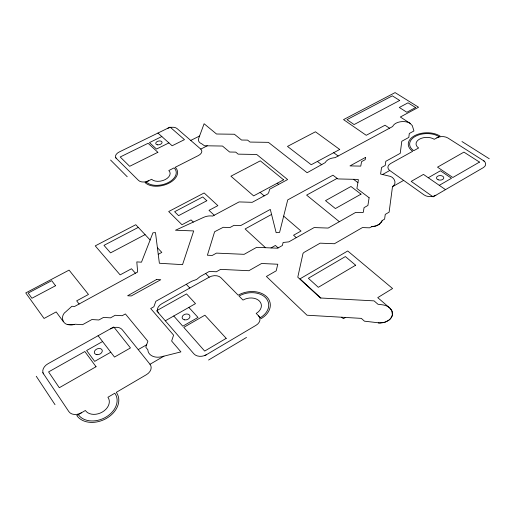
<?xml version="1.0" encoding="UTF-8"?>
<svg xmlns="http://www.w3.org/2000/svg" width="515" height="515" viewBox="0 0 515 515"><rect width="100%" height="100%" fill="white"/><g stroke="black" fill="none" stroke-linecap="round" stroke-linejoin="round"><path stroke-width="0.77" d="M392.372 314.865L391.87 310.828L389.495 307.751A12.457 9.161 -1.6 0 0 382.265 304.79L377.978 304.268L374.057 300.869L320.414 297.992L297.779 277.192L303 253.444L303.947 252.447L320.137 243.164L334.422 243.737L362.425 227.572L369.564 227.83L371.598 226.729M392.469 313.963L392.488 313.513M392.153 315.753L392.456 314.375M391.812 316.622L392.301 315.27M382.111 220.845L381.963 221.199M391.361 317.472L392.024 316.159M381.776 221.553L381.576 221.901M391.638 317.021L390.132 319.049M391.104 317.884L390.801 318.283M381.345 222.242L381.087 222.577M389.366 319.764L390.518 318.643M380.179 223.529L379.838 223.825M388.51 320.427L389.804 319.39M379.465 224.109L379.079 224.386M388.992 320.085L384.963 322.184L379.491 322.982M388.014 320.761L387.563 321.019M378.673 224.649L378.248 224.901M345.417 317.452L343.37 318.708L341.773 317.24M208.569 360.03L246.505 337.434M204.764 355.691L256.019 325.3A9.096 6.695 -11 0 0 258.427 315.701M78.325 414.614A21.244 15.823 -24.2 0 0 105.903 417.137A21.244 15.823 -24.2 0 0 114.8 393.222L107.925 397.252A13.139 9.785 -24.2 0 1 102.395 412A13.139 9.785 -24.2 0 1 85.361 410.487L76.793 415.508A22.995 17.13 -24.2 0 0 106.669 418.257A22.995 17.13 -24.2 0 0 116.281 392.353L146.434 374.669A9.482 7.036 -19.9 0 0 150 364.279L163.944 356.155M439.282 185.336L451.507 178.267L440.422 170.787L428.274 177.733M138.22 349.608L146.633 344.773M165.302 320.8L195.5 303.625L186.539 293.911L156.605 310.745L193.833 353.773A9.315 6.965 -15.2 0 0 206.509 354.661M110.783 352.221L94.676 361.382L86.623 350.509L102.575 341.535M387.029 321.321L386.553 321.547M392.494 186.707L403.644 180.385M271.012 247.934L275.396 245.462L278.106 247.915M260.339 317.639A19.319 14.021 -10.9 0 0 265.495 297.619A19.319 14.021 -10.9 0 0 239.031 296.048L243.003 300.078A11.948 8.671 -10.9 0 1 259.399 301.03A11.948 8.671 -10.9 0 1 256.187 313.429L261.247 318.56A20.915 15.173 -10.9 0 0 266.815 296.891A20.915 15.173 -10.9 0 0 238.175 295.179L220.974 277.746A8.671 6.071 -12.7 0 0 209.212 277.16L161.762 303.766A8.884 6.289 -16.2 0 0 158.517 312.959M382.548 174.514L389.746 170.491A7.976 4.957 -2.9 0 1 390.718 163.487L412.715 151.268A18.302 11.008 -1.9 0 1 414.395 135.799A18.302 11.008 -1.9 0 1 440.068 136.082L434.267 139.301A10.461 6.289 -1.9 0 0 419.558 139.114A10.461 6.289 -1.9 0 0 418.637 147.985L413.77 150.683A16.911 10.165 -1.9 0 1 415.309 136.385A16.911 10.165 -1.9 0 1 439.038 136.649M271.566 214.44L245.108 228.956L265.502 247.702M337.125 178.377L306.612 195.114L339.359 221.688M158.24 254.326L161.807 252.401L157.403 247.715M145.082 234.621L110.532 252.878L103.985 245.352L138.284 227.392M377.804 225.132L377.347 225.358M146.241 181.988A16.306 9.901 -13.5 0 0 168.186 182.6A16.306 9.901 -13.5 0 0 174.07 167.884L168.811 170.549A10.088 6.122 -13.5 0 1 165.154 179.626A10.088 6.122 -13.5 0 1 151.597 179.272L145.076 182.574A17.652 10.718 -13.5 0 0 168.843 183.243A17.652 10.718 -13.5 0 0 175.203 167.304L198.352 155.575A7.39 4.41 -11.7 0 0 200.76 149.099L207.294 145.803M190.743 140.428L199.569 136.024M168.926 142.9L156.496 149.054L149.485 142.597L161.826 136.533M385.98 321.811L385.471 321.997M376.877 225.564L376.388 225.757M384.866 322.216L384.338 322.364M375.892 225.93L375.377 226.091M380.16 322.995L364.446 321.173L361.33 318.379L307.011 315.219L266.397 276.465L276.188 270.845L277.797 264.24L261.575 263.493L248.861 270.71L220.626 269.364L216.339 271.766L209.335 271.431L200.142 276.568L196.633 279.445L191.876 281.177L155.826 301.307L153.863 306.766L150.695 308.536L173.587 335.149L171.649 341.027L180.9 351.893L161.639 356.734A12.36 9.07 -17.9 0 1 147.837 349.814L145.784 347.174L147.876 341.252L125.396 313.931L122.184 315.714L115.148 315.283L110.525 317.852L103.509 317.414L98.867 319.982L91.876 319.545L82.529 324.695L75.351 324.238L71.875 324.849M383.752 322.525L383.16 322.648M74.508 324.463L74.141 324.534M374.856 226.233L374.328 226.362M73.375 324.688L73.008 324.733M382.51 322.783L381.95 322.847M373.793 226.471L373.253 226.561M372.699 226.632L372.152 226.697M72.242 324.83L68.656 324.688M381.338 322.924L380.727 322.963M71.122 324.894L70.767 324.881M371.457 226.735L376.214 225.828L379.71 223.935L382.239 220.484L384.608 219.113L385.252 214.395L389.115 212.167L392.507 186.572C397.76 183.295 393.84 176.291 388.606 175.982L380.585 174.038L381.564 167.484L385.22 165.457L385.819 161.292L400.245 153.316L401.797 141.258L408.826 137.408L409.296 133.501L413.938 130.965L412.303 125.628L409.876 123.182A10.152 6 -3.1 0 0 399.891 121.868A10.152 6 -3.1 0 0 392.662 126.516L335.085 157.661L334.171 157.732A10.371 6.438 -5.7 0 0 325.152 162.65L307.127 172.725L268.405 142.346L250.039 142.069L247.599 140.119L241.541 140.029L234.389 134.248L216.512 134.009L204.107 123.742L198.661 138.484A9.701 5.717 -11.1 0 0 201.687 143.769L204.436 145.758L222.48 146.048L229.613 152.022L235.735 152.125L238.168 154.146L256.715 154.481L287.628 179.561L269.648 189.224L268.727 192.578L267.781 193.923L252.208 202.318L239.095 201.919L212.631 216.094L211.704 215.972A10.796 7.056 -12 0 0 203.637 217.356L175.486 230.237L193.698 230.932L182.542 264.652L159.38 263.262L155.479 232.593L152.936 232.812L141.477 262.187L136.81 261.903L137.647 271.991L74.662 306.438L71.888 306.277L65.843 311.742C60.274 315.347 61.955 324.662 69.036 324.759M378.828 322.969L378.268 322.911M69.718 324.83L70.091 324.868M67.98 324.559L67.671 324.469M461.981 141.541L489.25 158.749M484.667 161.401L447.921 138.014A7.873 4.706 -1.3 0 0 436.849 137.865M389.617 128.28L385.027 125.222L366.236 135.303L343.531 119.609L395.095 92.603L418.56 107.236L400.342 117.008L410.346 123.491M445.507 189.636L423.459 174.405L411.208 181.377L433.102 196.859L483.205 167.697A8.221 5.015 0.6 0 0 483.398 160.596M389.746 170.491L424.07 194.921A8.324 5.298 -0.9 0 0 435.87 195.243M333.675 152.704L338.155 156.006M353.522 179.31L357.912 182.613M317.401 161.433L321.83 164.806M277.225 183.218L278.641 184.389M260.107 192.404L264.169 195.874M283.668 216.107L301.024 231.035L293.55 235.246L296.299 237.64M200.76 149.099L177.012 128.538A7.159 4.126 -12.4 0 0 167.414 128.422M157.944 133.057L172.126 145.771L184.473 139.636L170.111 127.108L119.287 151.957A7.332 4.281 -14.5 0 0 116.287 158.35M320.845 298.018L299.981 278.853L347.722 250.972L392.578 288.522L377.733 297.631L389.9 308.131M214.221 215.244L209.006 210.352L217.877 205.627L204.14 192.964L168.695 211.53L181.975 224.74L191.052 219.905L193.292 222.087M390.267 308.485L390.595 308.858M115.54 157.616L138.574 180.482A7.571 4.584 -14.1 0 0 148.706 180.739M110.583 160.049L127.218 176.754M205.646 273.491L209.212 277.16M150.135 239.99L135.767 224.714L95.243 245.874L120.13 274.881L131.492 268.753L135.419 273.214M186.308 284.293L189.81 288.04M188.857 307.404L197.992 317.446L182.767 326.201L173.767 315.985M390.911 309.238L391.188 309.631M63.467 321.804L56.174 311.916L44.058 318.463L25.75 292.926L69.087 270.111L88.471 294.464L76.671 300.844L79.117 304.005M150 364.279L122.203 329.658A9.116 6.457 -19.9 0 0 110.313 328.892M98.108 335.716L114.497 357.062L130.462 347.934L113.776 326.954L48.062 363.706A9.502 6.682 -24.4 0 0 43.563 373.877M391.452 310.03L391.67 310.448M42.726 372.635L68.843 411.601A9.894 7.294 -25.3 0 0 81.563 412.715M36.262 376.265L55.021 404.693M391.883 310.867L392.044 311.298M392.205 311.73L392.308 312.174M392.404 312.618L392.449 313.062M369.12 197.741L367.903 205.459L364.053 207.648L363.307 212.277L362.689 212.624L355.691 212.405L328.139 228.068L314.144 227.566L288.818 241.87L283.108 242.481L282.368 245.513L277.591 248.211L256.637 247.335L244.142 254.326L216.48 253.116L212.264 255.446L207.397 255.234L214.62 231.731L223.22 227.302L229.915 227.553L233.984 225.338L240.698 225.583L270.304 209.412L276.143 232.69L279.581 232.42L287.731 199.897L332.96 175.19L337.866 178.937L357.931 179.42L358.408 179.774L356.895 188.477L369.12 197.741M365.592 157.371L365.206 159.65L361.556 161.646L360.777 166.12L349.981 165.901L365.592 157.371M156.669 279.452L127.63 295.752L131.267 295.958L160.764 279.716L156.669 279.452M355.627 265.219L318.322 287.319L308.363 278.267L345.398 256.567L355.627 265.219M226.214 338.355L204.68 351.076L183.784 327.353L204.893 315.199L226.214 338.355M479.484 162.09L452.852 177.488L437.518 167.163L463.931 152.125L479.484 162.09M96.054 366.725L59.296 387.724L48.584 371.914L84.84 351.513L96.054 366.725M361.015 194.149L335.387 208.543L325.506 200.638L350.953 186.494L361.015 194.149M415.599 107.558L406.831 112.257L399.305 107.461L408.028 102.82L415.599 107.558M339.72 149.466L311.234 164.736L287.473 146.415L315.457 131.788L339.72 149.466M283.578 179.812L253.625 195.88L230.926 176.194L260.313 160.835L283.578 179.812M399.692 100.457L354.108 124.553L346.975 119.641L392.346 95.842L399.692 100.457M55.556 285.735L31.924 298.256L28.183 293.061L51.7 280.675L55.556 285.735M206.824 200.747L178.596 215.643L174.624 211.723L202.743 196.955L206.824 200.747M157.867 152.298L129.664 166.313L120.195 156.985L148.108 143.273L157.867 152.298M157.687 144.831A3.225 1.88 -13 0 0 162.051 142.172A3.225 1.88 -13 0 0 156.985 141.657A3.225 1.88 -13 0 0 157.687 144.831M438.162 179.786A3.656 2.285 -0.7 0 0 443.782 177.926A3.656 2.285 -0.7 0 0 438.452 175.834A3.656 2.285 -0.7 0 0 438.162 179.786M96.955 354.687A4.133 2.948 -21.4 0 0 102.24 350.335A4.133 2.948 -21.4 0 0 95.732 349.704A4.133 2.948 -21.4 0 0 96.955 354.687M184.608 319.847A3.991 2.871 -15.2 0 0 189.926 316.023A3.991 2.871 -15.2 0 0 183.597 314.974A3.991 2.871 -15.2 0 0 184.608 319.847"/></g></svg>
